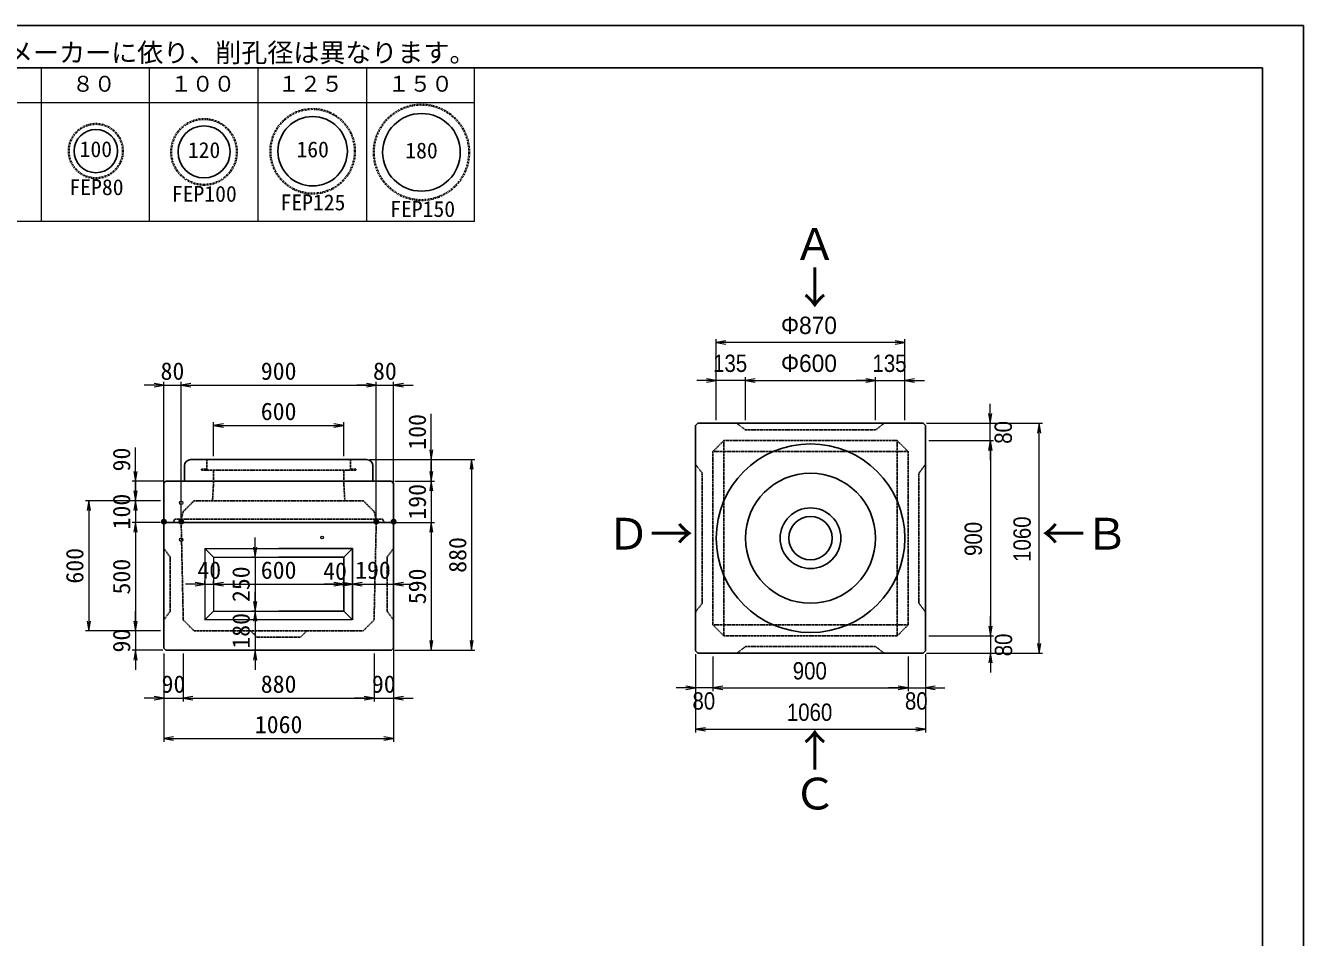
# Model space of a CAD drawing. Units: millimetres, scale not verified. Extents: x -297 to 298, y -210 to 210.
# Drawn here: x 3.2 to 297.9, y 0.2 to 210.5 of the extents above; entities that cross this region are included whole.
import ezdxf
from ezdxf.enums import TextEntityAlignment as Align

# ---------------------------------------------------------------- set-up
doc = ezdxf.new("R2010")
doc.units = ezdxf.units.MM
doc.linetypes.add('USER1', pattern=[12.95, 6.35, -3.175, 0.25, -3.175])
doc.linetypes.add('USER2', pattern=[4.7625, 3.175, -1.5875])
doc.layers.add('0-0', color=7, linetype='Continuous')
for name, color, linetype, lineweight in [('0-1_0', 9, 'Continuous', 25), ('0-2_dims', 7, 'Continuous', 18), ('0-3_pen1実線', 4, 'Continuous', 13), ('0-4_pen2実線', 3, 'Continuous', 13), ('0-5_pen3実線', 7, 'Continuous', 25), ('0-6_pen4実線', 7, 'Continuous', 25), ('0-7_pen2破線', 3, 'USER2', 25), ('0-8_鉄筋', 7, 'Continuous', 25), ('0-9_draw', 7, 'Continuous', 13)]:
    doc.layers.add(name, color=color, linetype=linetype, lineweight=lineweight)
doc.styles.add('ＭＳ ゴシック', font='')
doc.styles.add('ＭＳ Ｐゴシック', font='')
doc.styles.get('ＭＳ ゴシック').set_extended_font_data('MS Gothic')
doc.styles.get('ＭＳ Ｐゴシック').set_extended_font_data('MS PGothic')

# ---------------------------------------------------------------- blocks, each defined once
blk = doc.blocks.new('部分図 1')
at = {"layer": '0-1_0'}
blk.add_lwpolyline([(0, 0), (11898, 0), (11898, 8410), (0, 8410)], close=True, dxfattribs=at)
at = {"layer": '0-2_dims'}
for p, q in [((6077.1, 7506.2), (6077.1, 8214.9)), ((6576.1, 7506.2), (6576.1, 8214.9)), ((7077.1, 7506.2), (7077.1, 8214.9)), ((7578.1, 7506.2), (7578.1, 8214.9)), ((8075.1, 7506.2), (8075.1, 8214.9)), ((4076.1, 8055), (8075.1, 8055)), ((8075.1, 7506.2), (4076.1, 7506.2)), ((6641.5, 6751.8), (6551.5, 6751.8)), ((6641.5, 6134), (6641.5, 6766.8)), ((6641.5, 6751.8), (6721.79, 6751.8)), ((6721.79, 6135.73), (6721.79, 6766.8)), ((6721.79, 6135.73), (6721.79, 6766.8)), ((6721.79, 6751.8), (6811.79, 6751.8)), ((6721.79, 6751.8), (7621.5, 6751.8)), ((7621.5, 6751.8), (7531.5, 6751.8)), ((7621.5, 6135.73), (7621.5, 6766.8)), ((7621.5, 6135.73), (7621.5, 6766.8)), ((7621.5, 6751.8), (7701.5, 6751.8)), ((7701.5, 6132.22), (7701.5, 6766.8)), ((7701.5, 6751.8), (7791.5, 6751.8)), ((7875.5, 6409), (7875.5, 6619)), ((6871.5, 6424), (6871.5, 6581)), ((6871.5, 6566), (7471.5, 6566)), ((7471.5, 6424), (7471.5, 6581)), ((6511.5, 6309), (6511.5, 6464)), ((7591.5, 6409), (7890.5, 6409)), ((7621.5, 6409), (8076.5, 6409)), ((7875.5, 6409), (7875.5, 6309)), ((7875.5, 6309), (7875.5, 6399)), ((8061.5, 6409), (8061.5, 5529)), ((6636.5, 6309), (6496.5, 6309)), ((6511.5, 6309), (6511.5, 6219)), ((6511.5, 6219), (6511.5, 6309)), ((7706.5, 6309), (7890.5, 6309)), ((7706.5, 6309), (7890.5, 6309)), ((7875.5, 6309), (7875.5, 6219)), ((7875.5, 6309), (7875.5, 6119)), ((6611.5, 6219), (6280.5, 6219)), ((6295.5, 6219), (6295.5, 5619)), ((6626.5, 6219), (6496.5, 6219)), ((6626.5, 6219), (6496.5, 6219)), ((6511.5, 6219), (6511.5, 6129)), ((6511.5, 6219), (6511.5, 6119)), ((6626.5, 6119), (6496.5, 6119)), ((6626.5, 6119), (6496.5, 6119)), ((6511.5, 6119), (6511.5, 5619)), ((6511.5, 6119), (6511.5, 6029)), ((6641.5, 6119), (7769.5, 6119)), ((7716.5, 6119), (7890.5, 6119)), ((7716.5, 6119), (7890.5, 6119)), ((7875.5, 6119), (7875.5, 5529)), ((7875.5, 6119), (7875.5, 6029)), ((7062.5, 5959), (7062.5, 6049)), ((7055.5, 5959), (7047.5, 5959)), ((7062.5, 5959), (7062.5, 5709)), ((6831.5, 5834), (6831.5, 5849)), ((6871.5, 5834), (6871.5, 5849)), ((6871.5, 5834), (6871.5, 5849)), ((7471.5, 5834), (7471.5, 5849)), ((7471.5, 5834), (7471.5, 5849)), ((7511.5, 5834), (7511.5, 5849)), ((7511.5, 5834), (7511.5, 5849)), ((7701.5, 5834), (7701.5, 5849)), ((6831.5, 5834), (6741.5, 5834)), ((6831.5, 5834), (6871.5, 5834)), ((6871.5, 5834), (6961.5, 5834)), ((6871.5, 5834), (7471.5, 5834)), ((7062.5, 5709), (7062.5, 5799)), ((7471.5, 5834), (7381.5, 5834)), ((7511.5, 5834), (7421.5, 5834)), ((7471.5, 5834), (7511.5, 5834)), ((7511.5, 5834), (7601.5, 5834)), ((7511.5, 5834), (7701.5, 5834)), ((7701.5, 5834), (7791.5, 5834)), ((6511.5, 5619), (6511.5, 5709)), ((7055.5, 5709), (7047.5, 5709)), ((7055.5, 5709), (7047.5, 5709)), ((7062.5, 5709), (7062.5, 5619)), ((7062.5, 5709), (7062.5, 5529)), ((6626.5, 5619), (6280.5, 5619)), ((6626.5, 5619), (6496.5, 5619)), ((6626.5, 5619), (6496.5, 5619)), ((6511.5, 5619), (6511.5, 5529)), ((7701.5, 5547), (7701.5, 5293.5)), ((6636.5, 5529), (6496.5, 5529)), ((6511.5, 5529), (6511.5, 5439)), ((6641.5, 5513.6), (6641.5, 5293.5)), ((6731.3, 5513.6), (6731.3, 5293.5)), ((6731.3, 5513.6), (6731.3, 5293.5)), ((7062.5, 5529), (7062.5, 5439)), ((7064.5, 5529), (7077.5, 5529)), ((7611.5, 5513.6), (7611.5, 5293.5)), ((7611.5, 5513.6), (7611.5, 5293.5)), ((7706.5, 5529), (7890.5, 5529)), ((7721.5, 5529), (8076.5, 5529)), ((6641.5, 5458.7), (6641.5, 5107)), ((7701.5, 5443.57), (7701.5, 5107)), ((6641.5, 5308.5), (6551.5, 5308.5)), ((6641.5, 5308.5), (6731.3, 5308.5)), ((6731.3, 5308.5), (6821.3, 5308.5)), ((6731.3, 5308.5), (7611.5, 5308.5)), ((7611.5, 5308.5), (7521.5, 5308.5)), ((7611.5, 5308.5), (7701.5, 5308.5)), ((7701.5, 5308.5), (7791.5, 5308.5)), ((6641.5, 5122), (7701.5, 5122))]:
    blk.add_line(p, q, dxfattribs=at)
at = {"layer": '0-2_dims', "lineweight": 13}
for p, q in [((9189.52, 6591), (9189.52, 6963.65)), ((10059.52, 6591), (10059.52, 6963.65)), ((10059.52, 6948.65), (9189.52, 6948.65)), ((9189.52, 6591), (9189.52, 6788.65)), ((9324.52, 6591), (9324.52, 6788.65)), ((9324.52, 6591), (9324.52, 6788.65)), ((9924.52, 6591), (9924.52, 6788.65)), ((9924.52, 6591), (9924.52, 6788.65)), ((10059.52, 6591), (10059.52, 6788.65)), ((9189.52, 6773.65), (9099.52, 6773.65)), ((9324.52, 6773.65), (9189.52, 6773.65)), ((9324.52, 6773.65), (9414.52, 6773.65)), ((9324.52, 6773.65), (9924.52, 6773.65)), ((9924.52, 6773.65), (9834.52, 6773.65)), ((9924.52, 6773.65), (10059.52, 6773.65)), ((10059.52, 6773.65), (10149.52, 6773.65)), ((10453.26, 6576), (10453.26, 6666)), ((10159.52, 6576), (10468.26, 6576)), ((10159.52, 6576), (10694.21, 6576)), ((10453.26, 6496), (10453.26, 6576)), ((10679.21, 5516), (10679.21, 6576)), ((10169.52, 6496), (10468.26, 6496)), ((10169.52, 6496), (10469.21, 6496)), ((10453.26, 6496), (10453.26, 6406)), ((10454.21, 6496), (10454.21, 5596)), ((10454.21, 5596), (10454.21, 5686)), ((10169.52, 5596), (10469.21, 5596)), ((10169.52, 5596), (10469.21, 5596)), ((10454.21, 5596), (10454.21, 5516)), ((9094.52, 5511), (9094.52, 5340.67)), ((9094.52, 5511), (9094.52, 5149.65)), ((9174.52, 5501), (9174.52, 5340.67)), ((9174.52, 5501), (9174.52, 5340.67)), ((10074.52, 5501), (10074.52, 5340.67)), ((10074.52, 5501), (10074.52, 5340.67)), ((10154.52, 5511), (10154.52, 5340.67)), ((10154.52, 5511), (10154.52, 5149.65)), ((10159.52, 5516), (10469.21, 5516)), ((10159.52, 5516), (10694.21, 5516)), ((10454.21, 5516), (10454.21, 5426)), ((9094.52, 5355.67), (9004.52, 5355.67)), ((9174.52, 5355.67), (9094.52, 5355.67)), ((9174.52, 5355.67), (9264.52, 5355.67)), ((9174.52, 5355.67), (10074.52, 5355.67)), ((10074.52, 5355.67), (9984.52, 5355.67)), ((10074.52, 5355.67), (10154.52, 5355.67)), ((10154.52, 5355.67), (10244.52, 5355.67)), ((9094.52, 5164.65), (10154.52, 5164.65))]:
    blk.add_line(p, q, dxfattribs=at)
for points in [[(9234.52, 6956.15), (9189.52, 6948.65), (9234.52, 6941.15)], [(10014.52, 6941.15), (10059.52, 6948.65), (10014.52, 6956.15)], [(9144.52, 6766.15), (9189.52, 6773.65), (9144.52, 6781.15)], [(9369.52, 6781.15), (9324.52, 6773.65), (9369.52, 6766.15)], [(9369.52, 6781.15), (9324.52, 6773.65), (9369.52, 6766.15)], [(9879.52, 6766.15), (9924.52, 6773.65), (9879.52, 6781.15)], [(9879.52, 6766.15), (9924.52, 6773.65), (9879.52, 6781.15)], [(10104.52, 6781.15), (10059.52, 6773.65), (10104.52, 6766.15)], [(10445.76, 6621), (10453.26, 6576), (10460.76, 6621)], [(10686.71, 6531), (10679.21, 6576), (10671.71, 6531)], [(10460.76, 6451), (10453.26, 6496), (10445.76, 6451)], [(10461.71, 6451), (10454.21, 6496), (10446.71, 6451)], [(10446.71, 5641), (10454.21, 5596), (10461.71, 5641)], [(10446.71, 5641), (10454.21, 5596), (10461.71, 5641)], [(10671.71, 5561), (10679.21, 5516), (10686.71, 5561)], [(10461.71, 5471), (10454.21, 5516), (10446.71, 5471)], [(9049.52, 5348.17), (9094.52, 5355.67), (9049.52, 5363.17)], [(9219.52, 5363.17), (9174.52, 5355.67), (9219.52, 5348.17)], [(9219.52, 5363.17), (9174.52, 5355.67), (9219.52, 5348.17)], [(10029.52, 5348.17), (10074.52, 5355.67), (10029.52, 5363.17)], [(10029.52, 5348.17), (10074.52, 5355.67), (10029.52, 5363.17)], [(10199.52, 5363.17), (10154.52, 5355.67), (10199.52, 5348.17)], [(9139.52, 5172.15), (9094.52, 5164.65), (9139.52, 5157.15)], [(10109.52, 5157.15), (10154.52, 5164.65), (10109.52, 5172.15)]]:
    blk.add_lwpolyline(points, dxfattribs=at)
at = {"layer": '0-2_dims'}
for points in [[(6596.5, 6744.3), (6641.5, 6751.8), (6596.5, 6759.3)], [(6766.79, 6759.3), (6721.79, 6751.8), (6766.79, 6744.3)], [(6766.79, 6759.3), (6721.79, 6751.8), (6766.79, 6744.3)], [(7576.5, 6744.3), (7621.5, 6751.8), (7576.5, 6759.3)], [(7576.5, 6744.3), (7621.5, 6751.8), (7576.5, 6759.3)], [(7746.5, 6759.3), (7701.5, 6751.8), (7746.5, 6744.3)], [(6916.5, 6573.5), (6871.5, 6566), (6916.5, 6558.5)], [(7426.5, 6558.5), (7471.5, 6566), (7426.5, 6573.5)], [(7868, 6454), (7875.5, 6409), (7883, 6454)], [(8069, 6364), (8061.5, 6409), (8054, 6364)], [(6504, 6354), (6511.5, 6309), (6519, 6354)], [(7868, 6354), (7875.5, 6309), (7883, 6354)], [(7883, 6264), (7875.5, 6309), (7868, 6264)], [(6504, 6264), (6511.5, 6219), (6519, 6264)], [(6303, 6174), (6295.5, 6219), (6288, 6174)], [(6519, 6174), (6511.5, 6219), (6504, 6174)], [(6519, 6074), (6511.5, 6119), (6504, 6074)], [(6519, 6074), (6511.5, 6119), (6504, 6074)], [(7883, 6074), (7875.5, 6119), (7868, 6074)], [(7883, 6074), (7875.5, 6119), (7868, 6074)], [(7055, 6004), (7062.5, 5959), (7070, 6004)], [(6786.5, 5826.5), (6831.5, 5834), (6786.5, 5841.5)], [(6916.5, 5841.5), (6871.5, 5834), (6916.5, 5826.5)], [(6916.5, 5841.5), (6871.5, 5834), (6916.5, 5826.5)], [(7426.5, 5826.5), (7471.5, 5834), (7426.5, 5841.5)], [(7426.5, 5826.5), (7471.5, 5834), (7426.5, 5841.5)], [(7466.5, 5826.5), (7511.5, 5834), (7466.5, 5841.5)], [(7556.5, 5841.5), (7511.5, 5834), (7556.5, 5826.5)], [(7746.5, 5841.5), (7701.5, 5834), (7746.5, 5826.5)], [(7055, 5754), (7062.5, 5709), (7070, 5754)], [(6288, 5664), (6295.5, 5619), (6303, 5664)], [(6504, 5664), (6511.5, 5619), (6519, 5664)], [(6504, 5664), (6511.5, 5619), (6519, 5664)], [(7070, 5664), (7062.5, 5709), (7055, 5664)], [(7868, 5574), (7875.5, 5529), (7883, 5574)], [(8054, 5574), (8061.5, 5529), (8069, 5574)], [(6519, 5484), (6511.5, 5529), (6504, 5484)], [(7070, 5484), (7062.5, 5529), (7055, 5484)], [(6596.5, 5301), (6641.5, 5308.5), (6596.5, 5316)], [(6776.3, 5316), (6731.3, 5308.5), (6776.3, 5301)], [(6776.3, 5316), (6731.3, 5308.5), (6776.3, 5301)], [(7566.5, 5301), (7611.5, 5308.5), (7566.5, 5316)], [(7566.5, 5301), (7611.5, 5308.5), (7566.5, 5316)], [(7746.5, 5316), (7701.5, 5308.5), (7746.5, 5301)], [(6686.5, 5129.5), (6641.5, 5122), (6686.5, 5114.5)], [(7656.5, 5114.5), (7701.5, 5122), (7656.5, 5129.5)]]:
    blk.add_lwpolyline(points, dxfattribs=at)
at = {"layer": '0-3_pen1実線'}
blk.add_line((7471.5, 6356.02), (7474.48, 6359), dxfattribs=at)
at = {"layer": '0-4_pen2実線'}
blk.add_line((7527.5, 6365), (7527.5, 6359), dxfattribs=at)
for centre, radius in [((6721.5, 6209), 8), ((6721.5, 6039), 8), ((7371.5, 6049), 6)]:
    blk.add_circle(centre, radius, dxfattribs=at)
at = {"layer": '0-5_pen3実線'}
for p, q in [((9104.52, 6576), (9094.52, 6566)), ((9094.52, 6566), (9094.52, 5526)), ((10144.52, 6576), (9104.52, 6576)), ((10144.52, 6576), (10154.52, 6566)), ((10154.52, 5526), (10154.52, 6566)), ((6736.5, 6379), (6736.5, 6309)), ((6766.5, 6409), (7576.5, 6409)), ((7606.5, 6379), (7606.5, 6309)), ((7701.5, 6119), (7701.5, 6299)), ((7701.5, 6119), (6641.5, 6119)), ((7701.5, 5539), (7701.5, 6119)), ((7511.5, 5999), (7471.5, 5959)), ((6831.5, 5669), (7509.23, 5671.27)), ((7171.5, 5709), (7471.5, 5709)), ((7471.5, 5709), (7511.5, 5669)), ((6651.5, 5529), (7691.5, 5529)), ((7701.5, 5539), (7691.5, 5529)), ((9094.52, 5526), (9104.52, 5516)), ((9104.52, 5516), (10144.52, 5516)), ((10154.52, 5526), (10144.52, 5516))]:
    blk.add_line(p, q, dxfattribs=at)
for points in [[(7701.5, 6299), (7691.5, 6309), (6651.5, 6309)], [(6641.5, 6119), (6641.5, 5539), (6651.5, 5529)], [(7171.5, 5999), (7511.5, 5999), (7511.5, 5669)], [(7171.5, 5959), (7471.5, 5959), (7471.5, 5709)]]:
    blk.add_lwpolyline(points, dxfattribs=at)
for radius in [435, 300, 140, 100]:
    blk.add_circle((9624.52, 6046), radius, dxfattribs=at)
for centre, start, end in [((6766.5, 6379), 90, 180), ((7576.5, 6379), 0, 90)]:
    blk.add_arc(centre, 30, start, end, dxfattribs=at)
at = {"layer": '0-6_pen4実線'}
blk.add_lwpolyline([(200, 200), (11709, 200), (11709, 8215), (200, 8215)], close=True, dxfattribs=at)
at = {"layer": '0-7_pen2破線'}
for p, q in [((9324.52, 6546), (9284.52, 6576)), ((9174.52, 6446), (9224.52, 6496)), ((10024.52, 6496), (9224.52, 6496)), ((9224.52, 6496), (9224.52, 5596)), ((10024.52, 6496), (10074.52, 6446)), ((10024.52, 6496), (10024.52, 5596)), ((9174.52, 6446), (9174.52, 5646)), ((9174.52, 6446), (10074.52, 6446)), ((10074.52, 5646), (10074.52, 6446)), ((6839.5, 6409), (6839.5, 6359)), ((7503.5, 6409), (7503.5, 6365)), ((10124.52, 6346), (10154.52, 6386)), ((6815.5, 6365), (6839.5, 6365)), ((6815.5, 6365), (6815.5, 6359)), ((6815.5, 6359), (7471.5, 6359)), ((6871.5, 6309), (6866.5, 6219)), ((6871.5, 6359), (6871.5, 6309)), ((7527.5, 6359), (7471.5, 6359)), ((7471.5, 6359), (7471.5, 6309)), ((7476.5, 6219), (7471.5, 6309)), ((7527.5, 6365), (7503.5, 6365)), ((10124.52, 5746), (10124.52, 6346)), ((6731.5, 6169), (6781.5, 6219)), ((7171.5, 6219), (6781.5, 6219)), ((7561.5, 6219), (7171.5, 6219)), ((7561.5, 6219), (7611.5, 6169)), ((6691.5, 6134), (6686.5, 6119)), ((7171.5, 6134), (6691.5, 6134)), ((6731.5, 6169), (6721.5, 6134)), ((7651.5, 6134), (7171.5, 6134)), ((7611.5, 6169), (7621.5, 6134)), ((7651.5, 6134), (7656.5, 6119)), ((6641.5, 5999), (6671.5, 5959)), ((6671.5, 5959), (6671.5, 5709)), ((7701.5, 5999), (7671.5, 5959)), ((7671.5, 5959), (7671.5, 5709)), ((9124.52, 5746), (9094.52, 5706)), ((10124.52, 5746), (10154.52, 5706)), ((6671.5, 5709), (6641.5, 5669)), ((7671.5, 5709), (7701.5, 5669)), ((6781.5, 5619), (7561.5, 5619)), ((7071.5, 5589), (7041.5, 5619)), ((9224.52, 5596), (9174.52, 5646)), ((9174.52, 5646), (10074.52, 5646)), ((10074.52, 5646), (10024.52, 5596)), ((9224.52, 5596), (10024.52, 5596)), ((9324.52, 5546), (9284.52, 5516)), ((9324.52, 5546), (9924.52, 5546)), ((9924.52, 5546), (9964.52, 5516))]:
    blk.add_line(p, q, dxfattribs=at)
for points in [[(9324.52, 6546), (9924.52, 6546), (9964.52, 6576)], [(9124.52, 5746), (9124.52, 6346), (9094.52, 6386)], [(6781.5, 5619), (6731.5, 5669), (6721.82, 6119)], [(7621.5, 6119), (7611.5, 5669), (7561.5, 5619)], [(7071.5, 5589), (7271.5, 5589), (7301.5, 5619)]]:
    blk.add_lwpolyline(points, dxfattribs=at)
at = {"layer": '0-8_鉄筋', "color": 1, "linetype": 'USER1', "lineweight": 35}
for centre, radius in [((7328.2, 7830.3), 195), ((7830.2, 7825.3), 220.1), ((6827.2, 7827.3), 151.71), ((6328.2, 7831.4), 125)]:
    blk.add_circle(centre, radius, dxfattribs=at)
at = {"layer": '0-8_鉄筋', "color": 1}
for centre, radius in [((7328.2, 7830.4), 160), ((7830.2, 7825.4), 179.11), ((6328.2, 7831.4), 100), ((6827.2, 7827.4), 120)]:
    blk.add_circle(centre, radius, dxfattribs=at)
at = {"layer": '0-9_draw'}
for p, q in [((6641.5, 6299), (6651.5, 6309)), ((6641.5, 6299), (6641.5, 6119)), ((6831.5, 5999), (6831.5, 5669)), ((6831.5, 5999), (6871.5, 5959)), ((6831.5, 5999), (7171.5, 5999)), ((6871.5, 5959), (6871.5, 5709)), ((6871.5, 5959), (7171.5, 5959)), ((6871.5, 5709), (6831.5, 5669)), ((6871.5, 5709), (7171.5, 5709))]:
    blk.add_line(p, q, dxfattribs=at)
at = {"layer": '0-2_dims'}
for s, height, style, p in [('※ＦＥＰ管メーカー・継手メーカーに依り、削孔径は異なります。', 87.98, 'ＭＳ ゴシック', (4478.92, 8214.83)), ('８０', 73.31, 'ＭＳ ゴシック', (6219.1, 8082.9)), ('１００', 73.31, 'ＭＳ ゴシック', (6671.1, 8082.9)), ('１２５', 73.31, 'ＭＳ ゴシック', (7168.1, 8082.9)), ('１５０', 73.31, 'ＭＳ ゴシック', (7675.1, 8082.9)), ('Φ870', 79.98, 'ＭＳ Ｐゴシック', (9488.15, 6963.65)), ('80', 80.65, 'ＭＳ ゴシック', (6626.64, 6752.3)), ('900', 80.65, 'ＭＳ ゴシック', (7089.14, 6752.3)), ('80', 80.65, 'ＭＳ ゴシック', (7606.5, 6752.3)), ('Φ600', 79.98, 'ＭＳ Ｐゴシック', (9488.15, 6788.65)), ('600', 80.65, 'ＭＳ ゴシック', (7089, 6566.5)), ('●', 21.99, 'ＭＳ ゴシック', (6626.6, 6104)), ('●', 21.99, 'ＭＳ ゴシック', (6706.9, 6104)), ('●', 21.99, 'ＭＳ ゴシック', (7606.3, 6104)), ('●', 21.99, 'ＭＳ ゴシック', (7686.4, 6104)), ('40', 80.65, 'ＭＳ ゴシック', (6796.5, 5834.5)), ('600', 80.65, 'ＭＳ ゴシック', (7089, 5834.5)), ('40', 80.65, 'ＭＳ ゴシック', (7376.5, 5830)), ('190', 80.65, 'ＭＳ ゴシック', (7524, 5834.5)), ('90', 80.65, 'ＭＳ ゴシック', (6631.4, 5309)), ('880', 80.65, 'ＭＳ ゴシック', (7088.9, 5309)), ('90', 80.65, 'ＭＳ ゴシック', (7601.5, 5309)), ('1060', 80.65, 'ＭＳ ゴシック', (7061.5, 5122.5))]:
    blk.add_text(s, height=height, dxfattribs=dict(at, style=style)).set_placement(p, align=Align.BOTTOM_LEFT)
at = {"layer": '0-2_dims', "style": 'ＭＳ Ｐゴシック', "width": 0.9}
for s, p in [('135', (9175.2, 6788.65)), ('135', (9910.2, 6788.65)), ('900', (9542.7, 5370.67)), ('80', (9079.97, 5231.58)), ('80', (10059.97, 5231.58)), ('1060', (9515.43, 5179.65))]:
    blk.add_text(s, height=79.98, dxfattribs=at).set_placement(p, align=Align.BOTTOM_LEFT)
at = {"layer": '0-2_dims', "style": 'ＭＳ ゴシック'}
for s, p in [('100', (7875, 6454)), ('90', (6511, 6354)), ('190', (7875, 6131.5)), ('100', (6511, 6086.5)), ('880', (8061, 5886.5)), ('600', (6295, 5836.5)), ('500', (6511, 5786.5)), ('250', (7062, 5751.5)), ('590', (7875, 5741.5)), ('180', (7062, 5536.5)), ('90', (6511, 5519))]:
    blk.add_text(s, height=80.65, rotation=90, dxfattribs=at).set_placement(p, align=Align.BOTTOM_LEFT)
at = {"layer": '0-2_dims', "style": 'ＭＳ Ｐゴシック', "width": 0.9}
for s, p in [('80', (10577.35, 6481.45)), ('1060', (10664.21, 5936.91)), ('900', (10439.21, 5964.18)), ('80', (10578.3, 5501.45))]:
    blk.add_text(s, height=79.98, rotation=90, dxfattribs=at).set_placement(p, align=Align.BOTTOM_LEFT)
at = {"layer": '0-5_pen3実線', "style": 'ＭＳ ゴシック'}
for s, p in [('Ａ', (9544.5, 7285)), ('↓', (9544.5, 7083.35)), ('Ｄ→', (8684, 5949.35)), ('←Ｂ', (10691, 5949.35)), ('↑', (9544.5, 4951)), ('Ｃ', (9544.5, 4751))]:
    blk.add_text(s, height=146.6, dxfattribs=at).set_placement(p, align=Align.BOTTOM_LEFT)
at = {"layer": '0-8_鉄筋', "style": 'ＭＳ ゴシック'}
for s, p in [('100', (6253.5, 7781.3)), ('120', (6752.5, 7777.3)), ('160', (7253.5, 7780.3)), ('180', (7755.5, 7775.3)), ('FEP80', (6206.6, 7606.2)), ('FEP100', (6679, 7575.5)), ('FEP125', (7180, 7535.9)), ('FEP150', (7686, 7505.5))]:
    blk.add_text(s, height=73.31, dxfattribs=at).set_placement(p, align=Align.BOTTOM_LEFT)

msp = doc.modelspace()

# ---------------------------------------------------------------- block references
at = {"layer": '0-0', "xscale": 0.05, "yscale": 0.05}
msp.add_blockref('部分図 1', (-297, -210), dxfattribs=at)

doc.saveas('drawing.dxf')
